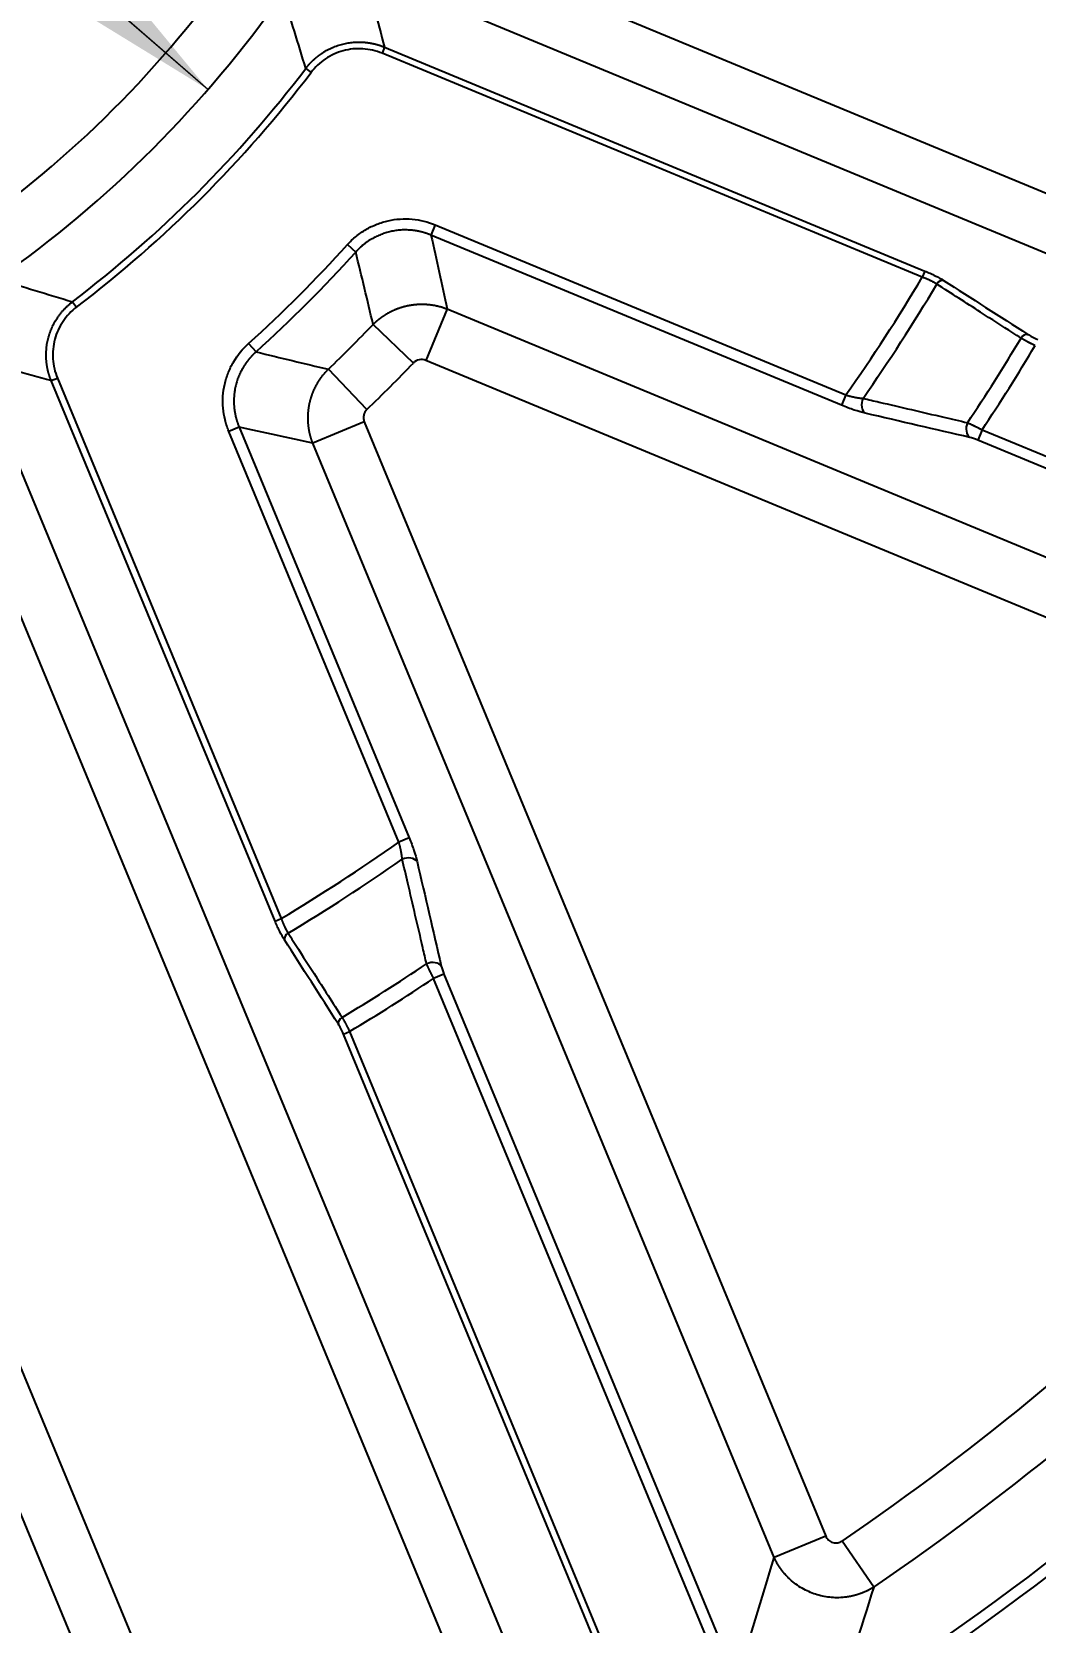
# Model space of a CAD drawing. Header units: millimetres. Extents: x 18 to 755, y 19 to 576.
# Drawn here: x 628.1 to 672.4, y 135.2 to 205.4 of the extents above; entities that cross this region are included whole.
import ezdxf

# ---------------------------------------------------------------- set-up
doc = ezdxf.new("R2010")
doc.units = ezdxf.units.MM
doc.layers.add('1', color=7, linetype='Continuous', true_color=0xffffff)
doc.styles.add('Arial', font='Arial')
doc.dimstyles.get("Standard").update_dxf_attribs({"dimtxt": 0.18, "dimasz": 0.18, "dimexe": 0.18, "dimexo": 0.0625, "dimgap": 0.09, "dimtad": 0, "dimtih": 1, "dimtoh": 1, "dimdec": 4, "dimzin": 0, "dimdsep": 46, "dimtxsty": 'Standard', "dimcen": 0.09, "dimadec": 0, "dimazin": 0, "dimtfac": 1, "dimtdec": 4, "dimtofl": 0, "dimtmove": 0, "dimatfit": 3, "dimfxl": 1, "dimtolj": 1, "dimtzin": 0, "dimarcsym": 0})

# ---------------------------------------------------------------- blocks, each defined once
blk = doc.blocks.new('_U0')
at = {"layer": '1', "color": 18, "linetype": 'Continuous', "lineweight": 13}
for p, q in [((700.69, 329.267), (735.405, 360.387)), ((493.69, 143.7), (700.69, 329.267)), ((493.69, 143.7), (695.478, 324.594))]:
    blk.add_line(p, q, dxfattribs=at)
at = {"layer": '1', "color": 18}
for points in [[(696.257, 323.726), (694.699, 325.463), (700.69, 329.267)], [(498.124, 149.241), (499.681, 147.504), (493.69, 143.7)]]:
    blk.add_solid(points, dxfattribs=at)
at = {"layer": 'Defpoints', "color": 0}
for p in [(700.69, 329.267), (493.69, 143.7)]:
    blk.add_point(p, dxfattribs=at)
at = {"layer": '1', "color": 18, "lineweight": -3, "insert": (708.25, 350.86), "char_height": 7, "attachment_point": 1, "rotation": 41.87487, "style": 'Arial'}
blk.add_mtext('\\A1;%%c278', dxfattribs=at)
blk = doc.blocks.new('_U10')
at = {"layer": '1', "color": 18, "linetype": 'Continuous', "lineweight": 13}
for p, q in [((558.472, 270.15), (452.723, 362.102)), ((635.909, 202.817), (558.472, 270.15)), ((635.909, 202.817), (563.754, 265.557))]:
    blk.add_line(p, q, dxfattribs=at)
at = {"layer": '1', "color": 18}
for points in [[(564.519, 266.438), (562.988, 264.677), (558.472, 270.15)], [(629.861, 206.529), (631.392, 208.29), (635.909, 202.817)]]:
    blk.add_solid(points, dxfattribs=at)
at = {"layer": 'Defpoints', "color": 0}
for p in [(558.472, 270.15), (635.909, 202.817)]:
    blk.add_point(p, dxfattribs=at)
at = {"layer": '1', "color": 18, "lineweight": -3, "insert": (463.324, 368.96), "char_height": 7, "attachment_point": 1, "rotation": 318.99207, "style": 'Arial'}
blk.add_mtext('\\A1;%%c102,6', dxfattribs=at)

msp = doc.modelspace()

# ---------------------------------------------------------------- linework, layer by layer
at = {"layer": '1', "color": 7, "lineweight": -3}
for p, q in [((643.702, 210.348), (703.51, 185.575)), ((702.568, 183.301), (642.759, 208.073)), ((643.71, 204.686), (643.597, 204.413)), ((667.455, 194.531), (643.597, 204.413)), ((643.71, 204.686), (667.568, 194.804)), ((640.228, 203.745), (640.463, 203.566)), ((645.948, 196.843), (645.759, 196.388)), ((645.948, 196.843), (664.078, 189.333)), ((642.07, 195.968), (642.435, 195.638)), ((663.889, 188.878), (645.759, 196.388)), ((667.568, 194.804), (667.455, 194.531)), ((629.93, 193.447), (630.109, 193.212)), ((646.468, 193.132), (645.526, 190.857)), ((646.468, 193.132), (695.652, 172.758)), ((644.982, 190.743), (643.203, 192.445)), ((637.705, 191.604), (638.035, 191.238)), ((625.602, 190.915), (650.376, 131.107)), ((642.931, 188.692), (641.228, 190.47)), ((694.71, 170.484), (645.526, 190.857)), ((648.102, 130.165), (623.327, 189.973)), ((628.99, 189.965), (629.262, 190.078)), ((638.872, 166.107), (628.99, 189.965)), ((629.262, 190.078), (639.145, 166.22)), ((664.078, 189.333), (663.889, 188.878)), ((642.816, 188.147), (640.542, 187.205)), ((642.816, 188.147), (663.19, 138.963)), ((637.285, 187.915), (636.831, 187.726)), ((644.341, 169.596), (636.831, 187.726)), ((637.285, 187.915), (644.796, 169.784)), ((670.091, 187.796), (669.903, 187.341)), ((670.091, 187.796), (701.264, 174.883)), ((660.915, 138.021), (640.542, 187.205)), ((701.076, 174.428), (669.903, 187.341)), ((611.598, 185.114), (636.372, 125.306)), ((634.098, 124.364), (609.323, 184.172)), ((644.796, 169.784), (644.341, 169.596)), ((638.872, 166.107), (639.145, 166.22)), ((646.332, 163.771), (645.877, 163.582)), ((658.79, 132.409), (645.877, 163.582)), ((646.332, 163.771), (659.245, 132.598)), ((641.891, 161.122), (642.164, 161.235)), ((655.056, 129.343), (641.891, 161.122)), ((642.164, 161.235), (655.328, 129.456)), ((663.19, 138.963), (660.915, 138.021)), ((665.311, 136.712), (663.922, 138.745))]:
    msp.add_line(p, q, dxfattribs=at)
for radius, start, end in [(136.863, 270, 90), (129, 270, 90), (48.847, 305.02226, 324.97959), (51.309, 305.02226, 324.97959), (54.075, 307.26196, 322.7399), (54.37, 307.26196, 322.7399), (60.462, 312.07411, 317.92589), (60.954, 312.07411, 317.92589), (81.836, 324.81913, 329.16), (82.543, 325.03886, 329.20633), (63.691, 313.74355, 316.25645), (86.957, 326.19952, 329.1123), (87.664, 326.26289, 329.13612), (66.153, 313.74355, 316.25645), (139, 293.48051, 336.51949), (124.427, 302.23044, 327.76956), (81.836, 300.84186, 305.18087), (124.92, 302.23044, 327.76956), (118.347, 304.32387, 325.67613), (82.543, 300.79553, 304.96114), (120.809, 304.32387, 325.67613), (86.957, 300.88956, 303.80048), (87.664, 300.86573, 303.73711)]:
    msp.add_arc((597.19, 236.483), radius, start, end, dxfattribs=at)
for centre, major_axis, ratio, start_param, end_param in [((668.278, 194.117), (0.162, 0.253), 0.706921, 0.248047, 1.593699), ((671.997, 191.735), (0.162, 0.253), 0.706939, 0.248054, 1.592545), ((665.127, 188.982), (0.113, 0.487), 0.680219, 1.304161, 2.902421), ((669.744, 187.912), (0.113, 0.487), 0.68293, 1.317125, 2.901578), ((644.692, 168.546), (0.487, 0.113), 0.680219, 0.239171, 1.837432), ((639.559, 165.397), (-0.253, -0.162), 0.706921, 4.689487, 6.035138), ((645.761, 163.93), (0.487, 0.113), 0.68293, 0.240014, 1.824468), ((641.942, 161.678), (-0.253, -0.162), 0.706939, 4.69064, 6.035132)]:
    msp.add_ellipse(centre, major_axis=major_axis, ratio=ratio, start_param=start_param, end_param=end_param, dxfattribs=at)
for points in [[(642.759, 208.073), (643.09, 206.939), (643.406, 205.81), (643.71, 204.686)], [(640.228, 203.745), (639.902, 204.84), (639.563, 205.938), (639.209, 207.039)], [(645.759, 196.388), (646.005, 195.299), (646.241, 194.214), (646.468, 193.132)], [(643.203, 192.445), (642.957, 193.507), (642.701, 194.572), (642.435, 195.638)], [(626.636, 194.465), (627.738, 194.112), (628.836, 193.773), (629.93, 193.447)], [(668.391, 194.39), (669.631, 193.596), (670.87, 192.802), (672.11, 192.008)], [(672.11, 192.008), (672.22, 191.937), (672.382, 191.856), (672.553, 191.785)], [(638.035, 191.238), (639.102, 190.973), (640.166, 190.717), (641.228, 190.47)], [(628.99, 189.965), (627.865, 190.268), (626.736, 190.585), (625.602, 190.915)], [(669.555, 187.457), (668.019, 187.812), (666.48, 188.169), (664.939, 188.527)], [(640.542, 187.205), (639.46, 187.433), (638.374, 187.669), (637.285, 187.915)], [(669.903, 187.341), (669.777, 187.393), (669.652, 187.435), (669.555, 187.457)], [(645.146, 168.735), (645.505, 167.194), (645.861, 165.655), (646.216, 164.119)], [(641.669, 161.565), (640.874, 162.805), (640.08, 164.044), (639.286, 165.284)], [(646.216, 164.119), (646.239, 164.022), (646.28, 163.897), (646.332, 163.771)], [(641.891, 161.122), (641.82, 161.293), (641.739, 161.455), (641.669, 161.565)], [(659.245, 132.598), (659.812, 134.382), (660.37, 136.189), (660.915, 138.021)], [(665.311, 136.712), (664.734, 134.859), (664.147, 133.033), (663.55, 131.229)]]:
    msp.add_open_spline(points, degree=3, dxfattribs=at)
for points, knots in [([(640.228, 203.745), (640.233, 203.752), (640.243, 203.765), (640.259, 203.785), (640.275, 203.805), (640.291, 203.824), (640.307, 203.843), (640.323, 203.863), (640.339, 203.882), (640.355, 203.901), (640.372, 203.919), (640.389, 203.938), (640.405, 203.956), (640.422, 203.974), (640.439, 203.992), (640.456, 204.01), (640.474, 204.028), (640.491, 204.045), (640.508, 204.062), (640.526, 204.079), (640.543, 204.096), (640.561, 204.113), (640.579, 204.13), (640.597, 204.146), (640.615, 204.162), (640.633, 204.178), (640.651, 204.194), (640.669, 204.209), (640.687, 204.224), (640.706, 204.24), (640.724, 204.255), (640.742, 204.269), (640.761, 204.284), (640.779, 204.298), (640.798, 204.312), (640.816, 204.326), (640.835, 204.34), (640.854, 204.354), (640.873, 204.367), (640.891, 204.38), (640.91, 204.393), (640.99, 204.448), (641.135, 204.537), (641.352, 204.647), (641.575, 204.738), (641.804, 204.811), (642.038, 204.864), (642.277, 204.898), (642.52, 204.913), (642.699, 204.909), (642.813, 204.901), (642.861, 204.897), (642.91, 204.892), (642.959, 204.886), (643.009, 204.879), (643.058, 204.871), (643.108, 204.862), (643.158, 204.853), (643.208, 204.842), (643.258, 204.831), (643.309, 204.819), (643.359, 204.805), (643.409, 204.791), (643.46, 204.776), (643.51, 204.76), (643.56, 204.743), (643.61, 204.725), (643.66, 204.706), (643.693, 204.692), (643.71, 204.686)], [0, 0, 0, 0, 0.006529, 0.013047, 0.019555, 0.026051, 0.032536, 0.039009, 0.045469, 0.051917, 0.058352, 0.064774, 0.071182, 0.077576, 0.083955, 0.09032, 0.09667, 0.103004, 0.109323, 0.115626, 0.121912, 0.128181, 0.134434, 0.140669, 0.146886, 0.153086, 0.159267, 0.165429, 0.171573, 0.177697, 0.183801, 0.189886, 0.195951, 0.201995, 0.208019, 0.214022, 0.220003, 0.225963, 0.231901, 0.237817, 0.243711, 0.249582, 0.312525, 0.375222, 0.437468, 0.499068, 0.560676, 0.622939, 0.685659, 0.748632, 0.7611, 0.773669, 0.786336, 0.799098, 0.811953, 0.824897, 0.837929, 0.851045, 0.864243, 0.877519, 0.89087, 0.904293, 0.917785, 0.931343, 0.944963, 0.958642, 0.972377, 0.986164, 1, 1, 1, 1]), ([(643.597, 204.413), (643.325, 204.525), (643.04, 204.592), (642.457, 204.631), (642.166, 204.602), (641.601, 204.449), (641.337, 204.328), (640.851, 203.999), (640.641, 203.8), (640.463, 203.566)], [0, 0, 0, 0, 0.25, 0.25, 0.5, 0.5, 0.75, 0.75, 1, 1, 1, 1]), ([(642.07, 195.968), (642.189, 196.101), (642.318, 196.223), (642.592, 196.447), (642.739, 196.549), (643.043, 196.727), (643.201, 196.803), (643.529, 196.933), (643.7, 196.986), (644.045, 197.063), (644.219, 197.088), (644.569, 197.112), (644.748, 197.11), (645.277, 197.063), (645.618, 196.979), (645.948, 196.843)], [0, 0, 0, 0, 0.125, 0.125, 0.25, 0.25, 0.375, 0.375, 0.5, 0.5, 0.625, 0.625, 0.75, 0.75, 1, 1, 1, 1]), ([(645.759, 196.388), (645.751, 196.392), (645.734, 196.399), (645.709, 196.409), (645.684, 196.418), (645.659, 196.428), (645.634, 196.437), (645.609, 196.446), (645.584, 196.455), (645.558, 196.464), (645.533, 196.472), (645.508, 196.48), (645.483, 196.488), (645.457, 196.496), (645.432, 196.503), (645.407, 196.51), (645.382, 196.517), (645.356, 196.524), (645.331, 196.53), (645.306, 196.537), (645.281, 196.543), (645.255, 196.548), (645.23, 196.554), (645.205, 196.559), (645.18, 196.564), (645.155, 196.569), (645.13, 196.573), (645.105, 196.578), (645.08, 196.582), (645.055, 196.586), (645.03, 196.589), (645.005, 196.593), (644.98, 196.596), (644.956, 196.599), (644.931, 196.601), (644.906, 196.604), (644.814, 196.613), (644.654, 196.621), (644.426, 196.615), (644.201, 196.591), (643.979, 196.55), (643.761, 196.492), (643.547, 196.417), (643.339, 196.326), (643.189, 196.245), (643.095, 196.188), (643.051, 196.161), (643.007, 196.133), (642.964, 196.104), (642.921, 196.074), (642.878, 196.043), (642.836, 196.01), (642.794, 195.977), (642.752, 195.943), (642.711, 195.909), (642.67, 195.873), (642.629, 195.836), (642.589, 195.798), (642.55, 195.76), (642.511, 195.72), (642.473, 195.68), (642.448, 195.652), (642.435, 195.638)], [0, 0, 0, 0, 0.007423, 0.014834, 0.022232, 0.029616, 0.036986, 0.044342, 0.051683, 0.059008, 0.066318, 0.073613, 0.08089, 0.088151, 0.095394, 0.10262, 0.109828, 0.117017, 0.124188, 0.131339, 0.13847, 0.145582, 0.152673, 0.159743, 0.166793, 0.17382, 0.180826, 0.18781, 0.194771, 0.201709, 0.208624, 0.215516, 0.222383, 0.229226, 0.236045, 0.242839, 0.249607, 0.31255, 0.375247, 0.437527, 0.499226, 0.560966, 0.623281, 0.686008, 0.748976, 0.763016, 0.777162, 0.791412, 0.805763, 0.820211, 0.834754, 0.849388, 0.864111, 0.878918, 0.893806, 0.908772, 0.923812, 0.938923, 0.954101, 0.969343, 0.984643, 1, 1, 1, 1]), ([(668.096, 194.226), (668.093, 194.228), (668.087, 194.231), (668.079, 194.237), (668.07, 194.243), (668.061, 194.248), (668.051, 194.254), (668.042, 194.26), (668.032, 194.265), (668.023, 194.271), (668.013, 194.277), (668.003, 194.283), (667.993, 194.288), (667.982, 194.294), (667.972, 194.3), (667.961, 194.306), (667.951, 194.312), (667.94, 194.317), (667.929, 194.323), (667.917, 194.329), (667.906, 194.335), (667.895, 194.341), (667.883, 194.347), (667.871, 194.353), (667.859, 194.359), (667.847, 194.365), (667.835, 194.37), (667.823, 194.376), (667.811, 194.382), (667.798, 194.388), (667.785, 194.394), (667.773, 194.4), (667.76, 194.406), (667.747, 194.412), (667.734, 194.418), (667.721, 194.424), (667.708, 194.429), (667.694, 194.435), (667.681, 194.441), (667.667, 194.447), (667.654, 194.453), (667.64, 194.458), (667.626, 194.464), (667.612, 194.47), (667.598, 194.476), (667.584, 194.481), (667.57, 194.487), (667.556, 194.493), (667.541, 194.498), (667.527, 194.504), (667.513, 194.509), (667.498, 194.515), (667.484, 194.52), (667.469, 194.526), (667.459, 194.529), (667.455, 194.531)], [0, 0, 0, 0, 0.018155, 0.036332, 0.05453, 0.072751, 0.090995, 0.109262, 0.127552, 0.145866, 0.164204, 0.182567, 0.200954, 0.219367, 0.237805, 0.256269, 0.27476, 0.293276, 0.31182, 0.330391, 0.348989, 0.367616, 0.38627, 0.404953, 0.423666, 0.442407, 0.461177, 0.479978, 0.498809, 0.51767, 0.536562, 0.555485, 0.57444, 0.593426, 0.612445, 0.631496, 0.650579, 0.669695, 0.688845, 0.708028, 0.727245, 0.746496, 0.765782, 0.785102, 0.804458, 0.823848, 0.843275, 0.862737, 0.882235, 0.90177, 0.921342, 0.94095, 0.960596, 0.980279, 1, 1, 1, 1]), ([(667.568, 194.804), (667.727, 194.738), (667.881, 194.668), (668.163, 194.526), (668.289, 194.456), (668.391, 194.39)], [0, 0, 0, 0, 0.5, 0.5, 1, 1, 1, 1]), ([(671.815, 191.843), (671.696, 191.92), (671.576, 191.996), (670.981, 192.378), (670.504, 192.683), (669.384, 193.401), (668.74, 193.813), (668.096, 194.226)], [0, 0, 0, 0, 0.096089, 0.096089, 0.480447, 0.480447, 1, 1, 1, 1]), ([(628.99, 189.965), (628.986, 189.973), (628.98, 189.988), (628.971, 190.012), (628.961, 190.035), (628.953, 190.059), (628.944, 190.082), (628.935, 190.106), (628.927, 190.13), (628.919, 190.153), (628.911, 190.177), (628.904, 190.201), (628.896, 190.225), (628.889, 190.248), (628.882, 190.272), (628.875, 190.296), (628.869, 190.32), (628.862, 190.343), (628.856, 190.367), (628.85, 190.391), (628.845, 190.414), (628.839, 190.438), (628.834, 190.462), (628.829, 190.485), (628.824, 190.509), (628.819, 190.533), (628.815, 190.556), (628.81, 190.58), (628.806, 190.603), (628.803, 190.627), (628.799, 190.65), (628.795, 190.673), (628.792, 190.697), (628.789, 190.72), (628.786, 190.743), (628.783, 190.766), (628.781, 190.789), (628.779, 190.812), (628.776, 190.835), (628.775, 190.858), (628.773, 190.881), (628.766, 190.977), (628.762, 191.147), (628.776, 191.39), (628.81, 191.629), (628.863, 191.863), (628.934, 192.093), (629.025, 192.316), (629.135, 192.534), (629.228, 192.686), (629.292, 192.78), (629.32, 192.82), (629.349, 192.859), (629.379, 192.899), (629.41, 192.938), (629.442, 192.977), (629.474, 193.016), (629.508, 193.054), (629.542, 193.092), (629.577, 193.13), (629.613, 193.167), (629.65, 193.204), (629.688, 193.24), (629.726, 193.276), (629.765, 193.311), (629.805, 193.346), (629.846, 193.38), (629.888, 193.414), (629.916, 193.436), (629.93, 193.447)], [0, 0, 0, 0, 0.00653, 0.013049, 0.019558, 0.026055, 0.032541, 0.039014, 0.045476, 0.051924, 0.05836, 0.064782, 0.071191, 0.077585, 0.083965, 0.09033, 0.09668, 0.103015, 0.109334, 0.115637, 0.121923, 0.128192, 0.134445, 0.14068, 0.146897, 0.153096, 0.159277, 0.165439, 0.171582, 0.177706, 0.18381, 0.189894, 0.195958, 0.202002, 0.208025, 0.214027, 0.220007, 0.225966, 0.231904, 0.237819, 0.243712, 0.249582, 0.312536, 0.375236, 0.437479, 0.499068, 0.560687, 0.622954, 0.68567, 0.748632, 0.761102, 0.773673, 0.786341, 0.799105, 0.811961, 0.824907, 0.837939, 0.851056, 0.864254, 0.87753, 0.890881, 0.904303, 0.917795, 0.931352, 0.944971, 0.958648, 0.972381, 0.986166, 1, 1, 1, 1]), ([(630.109, 193.212), (629.875, 193.034), (629.674, 192.821), (629.347, 192.336), (629.225, 192.071), (629.073, 191.506), (629.044, 191.217), (629.084, 190.631), (629.15, 190.349), (629.262, 190.078)], [0, 0, 0, 0, 0.25, 0.25, 0.5, 0.5, 0.75, 0.75, 1, 1, 1, 1]), ([(643.203, 192.445), (643.21, 192.452), (643.223, 192.465), (643.242, 192.484), (643.262, 192.503), (643.282, 192.522), (643.302, 192.541), (643.323, 192.56), (643.343, 192.578), (643.364, 192.596), (643.385, 192.614), (643.406, 192.632), (643.427, 192.65), (643.448, 192.667), (643.47, 192.684), (643.492, 192.701), (643.513, 192.718), (643.535, 192.735), (643.557, 192.751), (643.58, 192.767), (643.602, 192.783), (643.624, 192.799), (643.647, 192.815), (643.67, 192.83), (643.692, 192.845), (643.715, 192.86), (643.738, 192.875), (643.762, 192.889), (643.785, 192.903), (643.808, 192.917), (643.832, 192.931), (643.855, 192.945), (643.879, 192.958), (643.903, 192.971), (643.926, 192.984), (643.95, 192.996), (643.974, 193.009), (643.998, 193.021), (644.022, 193.033), (644.047, 193.045), (644.071, 193.056), (644.095, 193.067), (644.12, 193.078), (644.144, 193.089), (644.168, 193.1), (644.193, 193.11), (644.217, 193.12), (644.242, 193.13), (644.267, 193.139), (644.291, 193.149), (644.316, 193.158), (644.341, 193.167), (644.365, 193.175), (644.39, 193.184), (644.415, 193.192), (644.44, 193.2), (644.464, 193.208), (644.489, 193.215), (644.514, 193.223), (644.538, 193.23), (644.563, 193.236), (644.588, 193.243), (644.613, 193.249), (644.637, 193.255), (644.662, 193.261), (644.687, 193.267), (644.711, 193.273), (644.743, 193.279), (644.782, 193.287), (644.829, 193.296), (644.876, 193.304), (644.924, 193.311), (644.972, 193.318), (645.02, 193.324), (645.069, 193.329), (645.117, 193.333), (645.167, 193.336), (645.216, 193.339), (645.266, 193.341), (645.315, 193.342), (645.365, 193.343), (645.416, 193.342), (645.466, 193.341), (645.517, 193.338), (645.567, 193.335), (645.618, 193.331), (645.669, 193.327), (645.719, 193.321), (645.77, 193.315), (645.821, 193.307), (645.872, 193.299), (645.922, 193.29), (645.973, 193.28), (646.024, 193.269), (646.074, 193.257), (646.124, 193.245), (646.174, 193.231), (646.224, 193.217), (646.273, 193.202), (646.323, 193.185), (646.372, 193.169), (646.42, 193.151), (646.452, 193.138), (646.468, 193.132)], [0, 0, 0, 0, 0.007816, 0.015634, 0.023453, 0.031272, 0.039091, 0.046911, 0.05473, 0.062547, 0.070364, 0.078178, 0.08599, 0.0938, 0.101606, 0.109409, 0.117208, 0.125003, 0.132793, 0.140578, 0.148358, 0.156131, 0.163898, 0.171659, 0.179412, 0.187158, 0.194896, 0.202625, 0.210346, 0.218057, 0.22576, 0.233452, 0.241134, 0.248805, 0.256466, 0.264115, 0.271752, 0.279377, 0.286989, 0.294589, 0.302175, 0.309748, 0.317306, 0.324851, 0.33238, 0.339895, 0.347394, 0.354878, 0.362346, 0.369797, 0.377231, 0.384649, 0.392049, 0.399432, 0.406796, 0.414143, 0.42147, 0.428779, 0.436069, 0.443339, 0.45059, 0.45782, 0.46503, 0.47222, 0.479389, 0.486537, 0.493663, 0.500768, 0.514141, 0.527591, 0.541114, 0.55471, 0.568376, 0.58211, 0.595911, 0.609777, 0.623705, 0.637693, 0.65174, 0.665842, 0.679998, 0.694206, 0.708463, 0.722766, 0.737114, 0.751504, 0.765932, 0.780398, 0.794898, 0.809429, 0.82399, 0.838577, 0.853187, 0.867819, 0.882469, 0.897134, 0.911812, 0.926501, 0.941197, 0.955897, 0.9706, 0.985302, 1, 1, 1, 1]), ([(672.44, 191.512), (672.435, 191.514), (672.426, 191.518), (672.412, 191.525), (672.398, 191.532), (672.384, 191.538), (672.37, 191.545), (672.356, 191.551), (672.343, 191.558), (672.329, 191.565), (672.315, 191.571), (672.302, 191.578), (672.288, 191.585), (672.275, 191.591), (672.261, 191.598), (672.248, 191.605), (672.235, 191.611), (672.222, 191.618), (672.209, 191.624), (672.196, 191.631), (672.183, 191.638), (672.17, 191.644), (672.157, 191.651), (672.145, 191.657), (672.132, 191.664), (672.12, 191.67), (672.108, 191.677), (672.095, 191.683), (672.083, 191.69), (672.071, 191.696), (672.06, 191.702), (672.048, 191.709), (672.036, 191.715), (672.025, 191.721), (672.013, 191.727), (672.002, 191.734), (671.991, 191.74), (671.98, 191.746), (671.969, 191.752), (671.959, 191.758), (671.948, 191.764), (671.937, 191.77), (671.927, 191.776), (671.917, 191.782), (671.907, 191.788), (671.897, 191.793), (671.887, 191.799), (671.878, 191.805), (671.868, 191.811), (671.859, 191.816), (671.85, 191.822), (671.841, 191.827), (671.832, 191.833), (671.823, 191.838), (671.817, 191.842), (671.815, 191.843)], [0, 0, 0, 0, 0.019752, 0.039468, 0.059149, 0.078794, 0.098404, 0.117979, 0.137519, 0.157024, 0.176494, 0.195929, 0.21533, 0.234696, 0.254027, 0.273324, 0.292586, 0.311814, 0.331008, 0.350168, 0.369294, 0.388386, 0.407444, 0.426468, 0.445459, 0.464416, 0.48334, 0.50223, 0.521087, 0.539911, 0.558701, 0.577459, 0.596184, 0.614876, 0.633535, 0.652162, 0.670756, 0.689317, 0.707847, 0.726344, 0.744809, 0.763242, 0.781643, 0.800012, 0.818349, 0.836655, 0.854929, 0.873172, 0.891384, 0.909564, 0.927713, 0.945831, 0.963918, 0.981974, 1, 1, 1, 1]), ([(636.831, 187.726), (636.762, 187.891), (636.707, 188.059), (636.623, 188.403), (636.594, 188.58), (636.564, 188.931), (636.562, 189.107), (636.586, 189.458), (636.612, 189.635), (636.69, 189.98), (636.742, 190.148), (636.871, 190.474), (636.949, 190.635), (637.219, 191.093), (637.441, 191.365), (637.705, 191.604)], [0, 0, 0, 0, 0.125, 0.125, 0.25, 0.25, 0.375, 0.375, 0.5, 0.5, 0.625, 0.625, 0.75, 0.75, 1, 1, 1, 1]), ([(638.035, 191.238), (638.029, 191.232), (638.015, 191.22), (637.995, 191.202), (637.976, 191.184), (637.956, 191.165), (637.937, 191.146), (637.918, 191.128), (637.899, 191.109), (637.881, 191.09), (637.862, 191.07), (637.844, 191.051), (637.826, 191.032), (637.809, 191.012), (637.791, 190.992), (637.774, 190.973), (637.757, 190.953), (637.74, 190.933), (637.723, 190.913), (637.707, 190.893), (637.69, 190.872), (637.675, 190.852), (637.659, 190.832), (637.643, 190.811), (637.628, 190.791), (637.613, 190.77), (637.598, 190.749), (637.583, 190.729), (637.569, 190.708), (637.555, 190.687), (637.541, 190.666), (637.527, 190.645), (637.513, 190.624), (637.5, 190.603), (637.487, 190.582), (637.474, 190.561), (637.427, 190.481), (637.35, 190.34), (637.258, 190.131), (637.183, 189.918), (637.125, 189.7), (637.083, 189.479), (637.059, 189.253), (637.053, 189.025), (637.061, 188.856), (637.072, 188.746), (637.078, 188.695), (637.084, 188.644), (637.092, 188.592), (637.101, 188.54), (637.111, 188.488), (637.121, 188.436), (637.133, 188.384), (637.146, 188.332), (637.16, 188.279), (637.175, 188.227), (637.19, 188.175), (637.207, 188.122), (637.225, 188.07), (637.244, 188.018), (637.264, 187.966), (637.278, 187.932), (637.285, 187.915)], [0, 0, 0, 0, 0.007422, 0.014832, 0.022228, 0.029611, 0.03698, 0.044335, 0.051675, 0.059001, 0.06631, 0.073604, 0.080881, 0.088141, 0.095384, 0.10261, 0.109817, 0.117007, 0.124177, 0.131328, 0.13846, 0.145571, 0.152663, 0.159734, 0.166783, 0.173811, 0.180818, 0.187802, 0.194764, 0.201703, 0.208618, 0.215511, 0.222379, 0.229223, 0.236043, 0.242838, 0.249607, 0.312539, 0.375233, 0.437516, 0.499226, 0.560955, 0.623267, 0.685997, 0.748976, 0.763013, 0.777158, 0.791406, 0.805755, 0.820202, 0.834744, 0.849378, 0.8641, 0.878907, 0.893795, 0.908762, 0.923803, 0.938915, 0.954095, 0.969338, 0.984641, 1, 1, 1, 1]), ([(640.542, 187.205), (640.538, 187.214), (640.532, 187.231), (640.522, 187.257), (640.512, 187.282), (640.503, 187.308), (640.494, 187.334), (640.485, 187.361), (640.477, 187.387), (640.468, 187.413), (640.46, 187.439), (640.452, 187.466), (640.445, 187.492), (640.437, 187.519), (640.43, 187.545), (640.423, 187.572), (640.417, 187.599), (640.41, 187.626), (640.404, 187.652), (640.398, 187.679), (640.393, 187.706), (640.387, 187.733), (640.382, 187.76), (640.377, 187.787), (640.373, 187.814), (640.368, 187.841), (640.364, 187.868), (640.36, 187.895), (640.357, 187.922), (640.353, 187.949), (640.35, 187.976), (640.347, 188.003), (640.345, 188.03), (640.342, 188.057), (640.34, 188.084), (640.338, 188.111), (640.336, 188.138), (640.335, 188.165), (640.334, 188.192), (640.333, 188.218), (640.332, 188.245), (640.332, 188.272), (640.331, 188.299), (640.331, 188.325), (640.332, 188.352), (640.332, 188.379), (640.333, 188.405), (640.334, 188.432), (640.335, 188.458), (640.336, 188.484), (640.338, 188.511), (640.339, 188.537), (640.341, 188.563), (640.344, 188.589), (640.346, 188.615), (640.349, 188.641), (640.352, 188.666), (640.355, 188.692), (640.358, 188.718), (640.362, 188.743), (640.365, 188.768), (640.369, 188.794), (640.373, 188.819), (640.378, 188.844), (640.382, 188.869), (640.387, 188.894), (640.392, 188.919), (640.398, 188.95), (640.407, 188.989), (640.418, 189.036), (640.43, 189.082), (640.442, 189.129), (640.456, 189.175), (640.47, 189.222), (640.485, 189.268), (640.5, 189.315), (640.517, 189.361), (640.534, 189.407), (640.552, 189.453), (640.572, 189.5), (640.591, 189.546), (640.612, 189.591), (640.634, 189.637), (640.656, 189.682), (640.679, 189.727), (640.703, 189.772), (640.728, 189.817), (640.754, 189.861), (640.78, 189.905), (640.807, 189.948), (640.835, 189.991), (640.864, 190.034), (640.894, 190.076), (640.924, 190.118), (640.955, 190.16), (640.987, 190.2), (641.019, 190.241), (641.052, 190.28), (641.086, 190.32), (641.121, 190.358), (641.156, 190.396), (641.192, 190.434), (641.216, 190.458), (641.228, 190.47)], [0, 0, 0, 0, 0.007817, 0.015635, 0.023454, 0.031273, 0.039093, 0.046913, 0.054732, 0.06255, 0.070367, 0.078181, 0.085994, 0.093804, 0.10161, 0.109414, 0.117213, 0.125008, 0.132798, 0.140583, 0.148363, 0.156137, 0.163904, 0.171664, 0.179418, 0.187164, 0.194902, 0.202631, 0.210352, 0.218064, 0.225766, 0.233458, 0.24114, 0.248812, 0.256472, 0.264121, 0.271758, 0.279383, 0.286995, 0.294595, 0.302181, 0.309754, 0.317312, 0.324857, 0.332386, 0.339901, 0.3474, 0.354883, 0.362351, 0.369802, 0.377236, 0.384654, 0.392054, 0.399436, 0.4068, 0.414146, 0.421474, 0.428782, 0.436072, 0.443342, 0.450592, 0.457822, 0.465032, 0.472222, 0.47939, 0.486537, 0.493663, 0.500768, 0.514142, 0.527592, 0.541116, 0.554712, 0.568379, 0.582114, 0.595915, 0.609781, 0.623709, 0.637698, 0.651745, 0.665848, 0.680004, 0.694212, 0.708469, 0.722773, 0.73712, 0.75151, 0.765939, 0.780404, 0.794904, 0.809435, 0.823996, 0.838582, 0.853192, 0.867824, 0.882473, 0.897138, 0.911816, 0.926504, 0.941199, 0.955899, 0.970601, 0.985302, 1, 1, 1, 1]), ([(645.526, 190.857), (645.434, 190.896), (645.333, 190.905), (645.141, 190.865), (645.051, 190.815), (644.982, 190.743)], [0, 0, 0, 0, 0.5, 0.5, 1, 1, 1, 1]), ([(664.939, 188.527), (664.792, 188.561), (664.626, 188.609), (664.267, 188.729), (664.079, 188.8), (663.889, 188.878)], [0, 0, 0, 0, 0.5, 0.5, 1, 1, 1, 1]), ([(664.078, 189.333), (664.083, 189.331), (664.094, 189.328), (664.11, 189.324), (664.126, 189.319), (664.143, 189.314), (664.159, 189.31), (664.177, 189.305), (664.194, 189.3), (664.211, 189.296), (664.229, 189.291), (664.247, 189.286), (664.266, 189.282), (664.284, 189.277), (664.303, 189.273), (664.322, 189.268), (664.341, 189.264), (664.36, 189.259), (664.38, 189.255), (664.399, 189.251), (664.419, 189.246), (664.439, 189.242), (664.459, 189.238), (664.483, 189.234), (664.509, 189.228), (664.538, 189.223), (664.567, 189.218), (664.596, 189.213), (664.625, 189.209), (664.653, 189.204), (664.68, 189.2), (664.708, 189.197), (664.734, 189.194), (664.761, 189.191), (664.787, 189.188), (664.812, 189.186), (664.829, 189.185), (664.837, 189.185)], [0, 0, 0, 0, 0.019473, 0.039254, 0.059344, 0.079744, 0.100453, 0.121472, 0.142801, 0.16444, 0.186391, 0.208651, 0.231224, 0.254107, 0.277302, 0.300809, 0.324627, 0.348758, 0.373202, 0.397957, 0.423026, 0.448408, 0.474102, 0.50011, 0.538421, 0.576756, 0.615114, 0.653496, 0.691902, 0.730331, 0.768783, 0.80726, 0.84576, 0.884284, 0.922832, 0.961404, 1, 1, 1, 1]), ([(664.837, 189.185), (665.075, 189.129), (665.313, 189.073), (666.502, 188.796), (667.452, 188.574), (668.751, 188.272), (669.1, 188.19), (669.45, 188.109)], [0, 0, 0, 0, 0.154458, 0.154458, 0.772291, 0.772291, 1, 1, 1, 1]), ([(642.931, 188.692), (642.859, 188.623), (642.809, 188.534), (642.769, 188.342), (642.778, 188.239), (642.816, 188.147)], [0, 0, 0, 0, 0.5, 0.5, 1, 1, 1, 1]), ([(669.45, 188.109), (669.453, 188.107), (669.46, 188.104), (669.471, 188.1), (669.482, 188.095), (669.493, 188.09), (669.504, 188.085), (669.515, 188.08), (669.526, 188.076), (669.537, 188.071), (669.548, 188.066), (669.559, 188.06), (669.57, 188.055), (669.582, 188.05), (669.593, 188.045), (669.604, 188.04), (669.615, 188.035), (669.626, 188.03), (669.637, 188.024), (669.648, 188.019), (669.659, 188.014), (669.67, 188.009), (669.681, 188.003), (669.692, 187.998), (669.703, 187.993), (669.713, 187.988), (669.724, 187.983), (669.735, 187.977), (669.746, 187.972), (669.756, 187.967), (669.767, 187.962), (669.777, 187.957), (669.788, 187.952), (669.798, 187.947), (669.808, 187.941), (669.818, 187.936), (669.828, 187.931), (669.838, 187.926), (669.848, 187.921), (669.858, 187.917), (669.868, 187.912), (669.877, 187.907), (669.887, 187.902), (669.896, 187.897), (669.906, 187.892), (669.915, 187.888), (669.924, 187.883), (669.933, 187.878), (669.942, 187.874), (669.951, 187.869), (669.96, 187.865), (669.968, 187.86), (669.977, 187.856), (669.985, 187.852), (669.994, 187.847), (670.002, 187.843), (670.01, 187.839), (670.018, 187.835), (670.026, 187.831), (670.034, 187.827), (670.041, 187.823), (670.049, 187.819), (670.056, 187.815), (670.063, 187.811), (670.071, 187.807), (670.078, 187.804), (670.084, 187.8), (670.089, 187.797), (670.091, 187.796)], [0, 0, 0, 0, 0.020582, 0.040997, 0.061245, 0.081326, 0.10124, 0.120987, 0.140566, 0.159978, 0.179224, 0.198302, 0.217213, 0.235957, 0.254534, 0.272943, 0.291186, 0.309261, 0.32717, 0.344911, 0.362485, 0.379892, 0.397132, 0.414205, 0.431111, 0.447849, 0.464421, 0.480825, 0.497062, 0.513133, 0.529036, 0.544772, 0.56034, 0.575742, 0.590977, 0.606044, 0.620945, 0.635678, 0.650245, 0.664644, 0.678876, 0.692941, 0.706839, 0.72057, 0.734134, 0.74753, 0.76076, 0.773823, 0.786718, 0.799447, 0.812008, 0.824403, 0.83663, 0.84869, 0.860584, 0.87231, 0.883869, 0.895262, 0.906487, 0.917545, 0.928436, 0.939161, 0.949718, 0.960108, 0.970332, 0.980388, 0.990277, 1, 1, 1, 1]), ([(644.489, 168.836), (644.489, 168.841), (644.488, 168.85), (644.487, 168.863), (644.486, 168.877), (644.484, 168.891), (644.483, 168.905), (644.481, 168.919), (644.48, 168.933), (644.478, 168.948), (644.476, 168.962), (644.474, 168.977), (644.473, 168.992), (644.47, 169.007), (644.468, 169.022), (644.466, 169.037), (644.464, 169.052), (644.461, 169.068), (644.459, 169.083), (644.456, 169.099), (644.454, 169.115), (644.451, 169.13), (644.448, 169.146), (644.445, 169.162), (644.442, 169.178), (644.439, 169.199), (644.434, 169.225), (644.428, 169.255), (644.421, 169.286), (644.414, 169.317), (644.407, 169.347), (644.4, 169.378), (644.392, 169.409), (644.384, 169.44), (644.376, 169.472), (644.367, 169.503), (644.359, 169.534), (644.35, 169.565), (644.344, 169.586), (644.341, 169.596)], [0, 0, 0, 0, 0.020849, 0.041697, 0.062546, 0.083393, 0.104241, 0.125088, 0.145935, 0.166781, 0.187627, 0.208473, 0.229318, 0.250163, 0.271007, 0.291851, 0.312695, 0.333538, 0.354381, 0.375223, 0.396065, 0.416907, 0.437748, 0.458588, 0.479428, 0.500268, 0.538954, 0.577595, 0.616191, 0.654744, 0.693255, 0.731726, 0.770158, 0.808552, 0.846909, 0.885232, 0.92352, 0.961776, 1, 1, 1, 1]), ([(644.796, 169.784), (644.874, 169.595), (644.944, 169.407), (645.064, 169.048), (645.112, 168.881), (645.146, 168.735)], [0, 0, 0, 0, 0.5, 0.5, 1, 1, 1, 1]), ([(645.565, 164.224), (645.51, 164.461), (645.454, 164.698), (645.178, 165.884), (644.957, 166.834), (644.653, 168.135), (644.571, 168.486), (644.489, 168.836)], [0, 0, 0, 0, 0.154458, 0.154458, 0.772291, 0.772291, 1, 1, 1, 1]), ([(639.286, 165.284), (639.22, 165.386), (639.15, 165.512), (639.008, 165.794), (638.938, 165.948), (638.872, 166.107)], [0, 0, 0, 0, 0.5, 0.5, 1, 1, 1, 1]), ([(639.145, 166.22), (639.147, 166.216), (639.15, 166.206), (639.156, 166.191), (639.161, 166.177), (639.167, 166.162), (639.172, 166.148), (639.178, 166.134), (639.183, 166.119), (639.189, 166.105), (639.195, 166.091), (639.2, 166.077), (639.206, 166.063), (639.212, 166.049), (639.217, 166.035), (639.223, 166.022), (639.229, 166.008), (639.235, 165.994), (639.241, 165.981), (639.247, 165.968), (639.252, 165.954), (639.258, 165.941), (639.264, 165.928), (639.27, 165.915), (639.276, 165.902), (639.282, 165.89), (639.288, 165.877), (639.294, 165.864), (639.3, 165.852), (639.305, 165.84), (639.311, 165.828), (639.317, 165.816), (639.323, 165.804), (639.329, 165.792), (639.335, 165.781), (639.341, 165.769), (639.347, 165.758), (639.353, 165.746), (639.359, 165.735), (639.364, 165.725), (639.37, 165.714), (639.376, 165.703), (639.382, 165.693), (639.388, 165.682), (639.393, 165.672), (639.399, 165.662), (639.405, 165.652), (639.411, 165.643), (639.416, 165.633), (639.422, 165.624), (639.428, 165.614), (639.433, 165.605), (639.439, 165.596), (639.445, 165.588), (639.448, 165.582), (639.45, 165.579)], [0, 0, 0, 0, 0.019721, 0.039404, 0.05905, 0.078658, 0.09823, 0.117765, 0.137263, 0.156725, 0.176152, 0.195542, 0.214898, 0.234218, 0.253504, 0.272755, 0.291972, 0.311155, 0.330305, 0.349421, 0.368504, 0.387555, 0.406574, 0.42556, 0.444515, 0.463438, 0.48233, 0.501191, 0.520022, 0.538823, 0.557593, 0.576334, 0.595047, 0.61373, 0.632384, 0.651011, 0.669609, 0.68818, 0.706724, 0.72524, 0.743731, 0.762195, 0.780633, 0.799046, 0.817433, 0.835796, 0.854134, 0.872448, 0.890738, 0.909005, 0.927249, 0.94547, 0.963668, 0.981845, 1, 1, 1, 1]), ([(639.45, 165.579), (639.526, 165.46), (639.603, 165.341), (639.984, 164.745), (640.29, 164.269), (641.007, 163.149), (641.42, 162.505), (641.833, 161.861)], [0, 0, 0, 0, 0.096089, 0.096089, 0.480447, 0.480447, 1, 1, 1, 1]), ([(645.877, 163.582), (645.875, 163.587), (645.87, 163.595), (645.863, 163.609), (645.856, 163.623), (645.849, 163.637), (645.841, 163.651), (645.833, 163.666), (645.825, 163.682), (645.817, 163.698), (645.809, 163.714), (645.8, 163.73), (645.792, 163.747), (645.783, 163.765), (645.774, 163.782), (645.765, 163.8), (645.756, 163.819), (645.746, 163.837), (645.737, 163.856), (645.727, 163.875), (645.718, 163.895), (645.708, 163.915), (645.698, 163.935), (645.688, 163.955), (645.679, 163.975), (645.669, 163.996), (645.659, 164.016), (645.649, 164.037), (645.639, 164.058), (645.63, 164.079), (645.62, 164.1), (645.61, 164.121), (645.601, 164.142), (645.591, 164.163), (645.582, 164.183), (645.573, 164.204), (645.568, 164.217), (645.565, 164.224)], [0, 0, 0, 0, 0.018474, 0.037541, 0.057202, 0.077456, 0.098304, 0.119747, 0.141783, 0.164413, 0.187637, 0.211455, 0.235867, 0.260873, 0.286473, 0.312667, 0.339456, 0.366838, 0.394815, 0.423385, 0.45255, 0.482309, 0.512663, 0.54361, 0.575152, 0.607288, 0.640018, 0.673342, 0.70726, 0.741773, 0.77688, 0.812581, 0.848876, 0.885766, 0.92325, 0.961328, 1, 1, 1, 1]), ([(641.833, 161.861), (641.835, 161.857), (641.839, 161.851), (641.845, 161.841), (641.851, 161.83), (641.858, 161.82), (641.864, 161.809), (641.871, 161.798), (641.877, 161.787), (641.884, 161.776), (641.891, 161.764), (641.897, 161.753), (641.904, 161.741), (641.911, 161.729), (641.918, 161.717), (641.925, 161.704), (641.932, 161.692), (641.939, 161.679), (641.946, 161.666), (641.953, 161.653), (641.961, 161.64), (641.968, 161.627), (641.975, 161.613), (641.982, 161.6), (641.99, 161.586), (641.997, 161.572), (642.005, 161.558), (642.012, 161.543), (642.02, 161.529), (642.027, 161.515), (642.035, 161.5), (642.042, 161.485), (642.05, 161.47), (642.057, 161.455), (642.065, 161.44), (642.073, 161.425), (642.08, 161.409), (642.088, 161.394), (642.096, 161.379), (642.103, 161.363), (642.111, 161.347), (642.119, 161.331), (642.126, 161.315), (642.134, 161.299), (642.142, 161.283), (642.149, 161.267), (642.157, 161.251), (642.162, 161.24), (642.164, 161.235)], [0, 0, 0, 0, 0.020771, 0.041583, 0.062437, 0.083331, 0.104266, 0.125243, 0.146262, 0.167322, 0.188424, 0.209568, 0.230755, 0.251983, 0.273255, 0.294568, 0.315925, 0.337325, 0.358768, 0.380254, 0.401783, 0.423356, 0.444973, 0.466633, 0.488338, 0.510086, 0.531879, 0.553716, 0.575598, 0.597525, 0.619496, 0.641512, 0.663574, 0.68568, 0.707832, 0.73003, 0.752273, 0.774562, 0.796897, 0.819278, 0.841705, 0.864179, 0.886699, 0.909265, 0.931879, 0.954539, 0.977246, 1, 1, 1, 1]), ([(663.19, 138.963), (663.218, 138.895), (663.261, 138.834), (663.368, 138.736), (663.433, 138.699), (663.573, 138.657), (663.647, 138.652), (663.793, 138.676), (663.861, 138.704), (663.922, 138.745)], [0, 0, 0, 0, 0.25, 0.25, 0.5, 0.5, 0.75, 0.75, 1, 1, 1, 1]), ([(665.311, 136.712), (665.303, 136.707), (665.288, 136.698), (665.265, 136.684), (665.242, 136.67), (665.219, 136.656), (665.197, 136.643), (665.173, 136.629), (665.15, 136.617), (665.127, 136.604), (665.104, 136.591), (665.081, 136.579), (665.057, 136.567), (665.034, 136.556), (665.011, 136.544), (664.987, 136.533), (664.964, 136.522), (664.94, 136.511), (664.917, 136.501), (664.893, 136.49), (664.87, 136.48), (664.847, 136.47), (664.823, 136.461), (664.8, 136.452), (664.776, 136.442), (664.753, 136.434), (664.729, 136.425), (664.706, 136.417), (664.683, 136.408), (664.66, 136.4), (664.636, 136.393), (664.613, 136.385), (664.59, 136.378), (664.567, 136.371), (664.544, 136.364), (664.521, 136.357), (664.498, 136.351), (664.475, 136.345), (664.453, 136.339), (664.43, 136.333), (664.408, 136.328), (664.385, 136.322), (664.363, 136.317), (664.341, 136.312), (664.318, 136.307), (664.296, 136.303), (664.274, 136.298), (664.253, 136.294), (664.231, 136.29), (664.209, 136.287), (664.188, 136.283), (664.167, 136.279), (664.145, 136.276), (664.124, 136.273), (664.002, 136.256), (663.775, 136.238), (663.447, 136.246), (663.125, 136.29), (662.813, 136.365), (662.51, 136.473), (662.217, 136.613), (661.938, 136.786), (661.753, 136.929), (661.649, 137.021), (661.617, 137.051), (661.584, 137.081), (661.552, 137.112), (661.52, 137.144), (661.487, 137.177), (661.455, 137.211), (661.423, 137.246), (661.391, 137.282), (661.359, 137.319), (661.328, 137.357), (661.297, 137.395), (661.266, 137.434), (661.236, 137.475), (661.206, 137.516), (661.176, 137.558), (661.147, 137.601), (661.119, 137.645), (661.091, 137.689), (661.064, 137.734), (661.037, 137.78), (661.011, 137.827), (660.986, 137.875), (660.962, 137.923), (660.938, 137.972), (660.923, 138.005), (660.915, 138.021)], [0, 0, 0, 0, 0.005214, 0.010417, 0.015608, 0.020787, 0.025954, 0.031108, 0.036248, 0.041374, 0.046486, 0.051583, 0.056664, 0.06173, 0.066779, 0.071811, 0.076826, 0.081824, 0.086803, 0.091764, 0.096705, 0.101628, 0.10653, 0.111412, 0.116273, 0.121113, 0.125932, 0.130728, 0.135502, 0.140253, 0.144981, 0.149686, 0.154366, 0.159022, 0.163653, 0.168259, 0.17284, 0.177394, 0.181923, 0.186425, 0.1909, 0.195347, 0.199767, 0.204159, 0.208523, 0.212858, 0.217165, 0.221442, 0.225689, 0.229907, 0.234095, 0.238252, 0.242379, 0.246475, 0.250539, 0.313975, 0.377045, 0.439327, 0.500425, 0.561427, 0.623616, 0.6866, 0.749954, 0.758257, 0.766687, 0.775244, 0.783923, 0.792724, 0.801643, 0.810677, 0.819824, 0.829081, 0.838444, 0.847912, 0.857479, 0.867144, 0.876903, 0.886752, 0.896688, 0.906707, 0.916806, 0.92698, 0.937227, 0.947541, 0.957921, 0.96836, 0.978856, 0.989404, 1, 1, 1, 1])]:
    msp.add_open_spline(points, degree=3, knots=knots, dxfattribs=at)

# ---------------------------------------------------------------- dimensions: what is measured, and where the dimension line sits
for p1, p2, picture, middle in [((635.909, 202.817), (558.472, 270.15), '_U10', (467.141, 349.565)), ((493.69, 143.7), (700.69, 329.267), '_U0', (724.206, 350.348))]:
    dim = msp.add_diameter_dim_2p(p1=p1, p2=p2, dimstyle='Standard', override={"dimtxt": 7, "dimasz": 7, "dimexe": 2, "dimexo": 0, "dimgap": 3.5, "dimtad": 1, "dimtih": 0, "dimtoh": 0, "dimdec": 1, "dimlfac": 1, "dimzin": 8, "dimdsep": 44, "dimlunit": 2, "dimpost": '%%c<>', "dimtxsty": 'Arial', "dimsah": 1, "dimse1": 0, "dimse2": 0, "dimsd1": 0, "dimsd2": 0, "dimclrd": 18, "dimclre": 18, "dimclrt": 18, "dimtol": 0, "dimtm": -0.1, "dimtfac": 1, "dimtdec": 2, "dimtofl": 1, "dimtmove": 0, "dimatfit": 2, "dimtzin": 8, "dimlwd": 13, "dimlwe": 13}, dxfattribs=at)
    dim.commit()
    dim.dimension.update_dxf_attribs({"geometry": picture, "text_midpoint": middle, "dimtype": 163})

doc.saveas('drawing.dxf')
